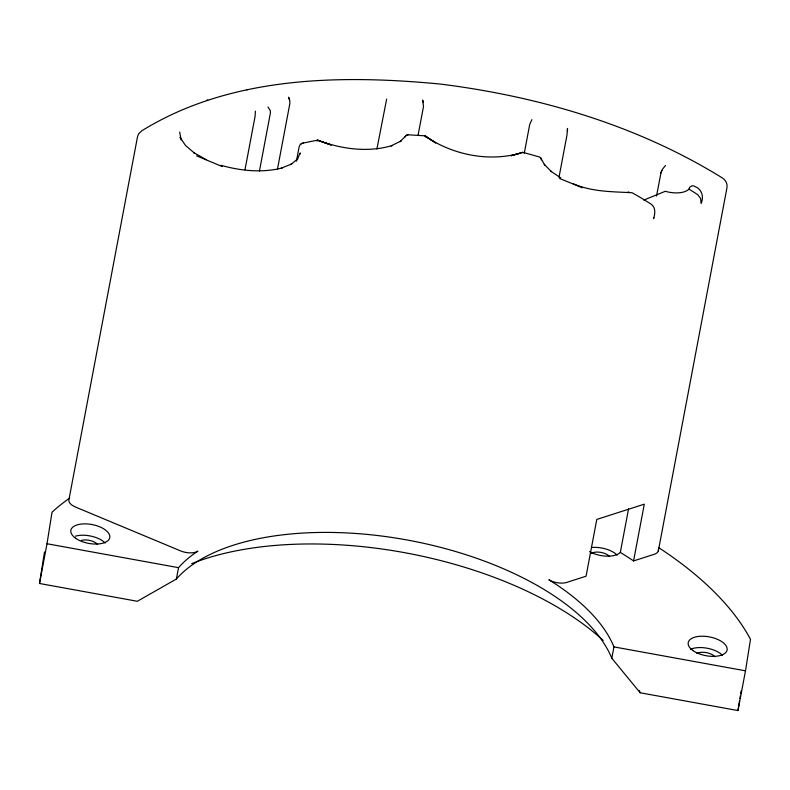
<?xml version="1.0" encoding="UTF-8"?>
<svg xmlns="http://www.w3.org/2000/svg" width="790" height="790" viewBox="0 0 790 790"><rect width="100%" height="100%" fill="white"/><g stroke="black" fill="none" stroke-linecap="round" stroke-linejoin="round"><path stroke-width="1.19" d="M567.457 130.992L567.487 128.434L567.013 134.902L559.004 177.286M653.745 217.457L653.626 218.603C655.088 213.962 655.898 207.484 651.266 204.274A270.536 130.745 10.7 0 0 632.049 192.721C612.438 191.654 591.74 191.911 573.115 183.685M658.771 547.707A378.746 183.043 10.7 0 1 750.5 639.327L745.493 670.829L737.979 710.565L640.137 692.761L611.815 658.248A230.937 111.607 10.7 0 0 406.633 539.896A230.937 111.607 10.7 0 0 176.387 579.031L137.342 601.279L39.5 583.484L44.507 551.973M39.5 583.484L47.005 543.747L52.022 512.246A378.746 183.043 10.7 0 1 69.727 498.065M737.979 710.565L739.519 700.868M739.904 698.449L740.289 696.02M740.684 693.6L741.069 691.181M245.019 169.653L255.081 116.377L255.397 111.133M176.387 579.031L178.53 567.674A230.937 111.607 10.7 0 1 197.925 551.153A13.193 6.379 10.7 0 1 180.584 550.897L75.583 507.081A13.193 6.379 10.7 0 1 68.888 499.932L137.529 136.66L138.596 133.885L141.736 130.834C230.167 76.097 340.115 74.458 440.553 84.086C539.136 96.499 636.908 125.166 721.863 177.632C725.378 179.616 727.758 183.606 726.968 187.684L658.327 550.966M259.436 171.084L270.417 112.96L270.219 110.442L267.978 107.015M277.468 169.139L289.821 103.757L289.861 101.11L288.587 97.18L289.584 99.728M296.428 161.18L299.173 146.644L300.22 144.55L302.175 143.276L317.6 140.126L331.296 145.044L317.748 140.274C341.349 149.043 367.794 152.806 392.284 145.548L391.168 145.844L401.103 140.946L399.987 141.726L406.406 135.317L408.124 134.804L425.208 135.821L435.764 143L424.813 135.841C452.196 154.83 488.566 162.296 520.817 153.033L511.051 155.729L522.842 152.312L539.54 157.013L540.844 158.04L544.991 165.515L544.261 164.409L551.479 171.697L550.561 171.035L560.722 177.859M376.899 149.014L386.646 99.106M418.019 135.534L423.509 106.472L422.63 100.053L423.42 102.582M524.234 153.487L529.725 124.425L531.877 119.665M656.53 196.068L661.033 172.417L662.543 169.139L665.496 165.485M658.366 549.485A13.193 6.379 10.7 0 1 654.308 554.274L633.57 560.93A336.51 162.631 10.7 0 0 620.328 552.398L628.544 508.918M611.815 658.248L613.968 646.901A230.937 111.607 10.7 0 0 548.882 579.771A13.193 6.379 10.7 0 0 566.795 582.388L586.062 576.196L596.786 519.435L644.304 504.168L633.57 560.93M660.875 173.059L661.823 170.433M688.969 189.126L689.788 187.151L692.119 185.778A7.209 4.928 71.4 0 1 694.963 186.539C701.816 189.027 704.137 196.898 701.145 203.336L700.592 198.448L697.718 194.676A336.51 162.631 10.7 0 0 688.969 189.126A19.799 9.569 10.7 0 1 665.289 191.289L643.731 200.127M317.037 141.183L317.6 140.126M299.775 154.386L300.269 152.954L296.922 159.975M405.151 136.858L405.695 135.969M297.8 158.81L290.641 164.685L291.717 163.925L281.082 168.27L282.139 168.003C261.974 173.02 240.772 170.907 220.963 165.288M301.109 143.8L303.36 142.98M406.406 135.317L408.124 134.804M246.885 89.803L247.833 89.556M206.674 100.241L207.77 99.965M627.912 192.187L628.899 191.98M47.005 543.747L178.53 567.674M613.968 646.901L745.493 670.829M559.518 178.451L582.388 187.783M196.601 155.847L222.257 166.562M206.289 159.708L193.876 152.717L194.696 153.309L185.551 145.528L180.021 137.332L180.801 138.536M425.534 136.018L425.879 137.164M540.844 158.04L541.387 159.886M179.656 132.049L181.177 139.919M620.328 552.398A19.799 9.569 10.7 0 1 589.538 551.598M591.71 547.48A19.799 9.569 10.7 0 1 617.178 555.143M191.713 563.625A263.929 127.555 10.7 0 1 603.185 640.453M639.396 690.667A263.929 127.555 10.7 0 1 640.137 692.761M690.42 649.331A19.799 9.569 10.7 0 1 722.544 655.345M75.455 536.124A19.799 9.569 10.7 0 1 105.198 543.007M81.39 540.409A10.556 5.105 10.7 0 1 97.555 544.429M591.552 553.286A10.556 5.105 10.7 0 1 609.544 556.555M696.918 653.498A10.556 5.105 10.7 0 1 714.911 656.767M522.378 152.391L521.923 152.727L522.378 152.391M75.475 538.138A19.799 9.569 10.7 0 0 108.734 539.827A19.799 9.569 10.7 0 0 86.722 523.908A19.799 9.569 10.7 0 0 75.475 538.138M692.83 650.476A19.799 9.569 10.7 0 0 726.079 652.165A19.799 9.569 10.7 0 0 704.078 636.256A19.799 9.569 10.7 0 0 692.83 650.476"/></g></svg>
